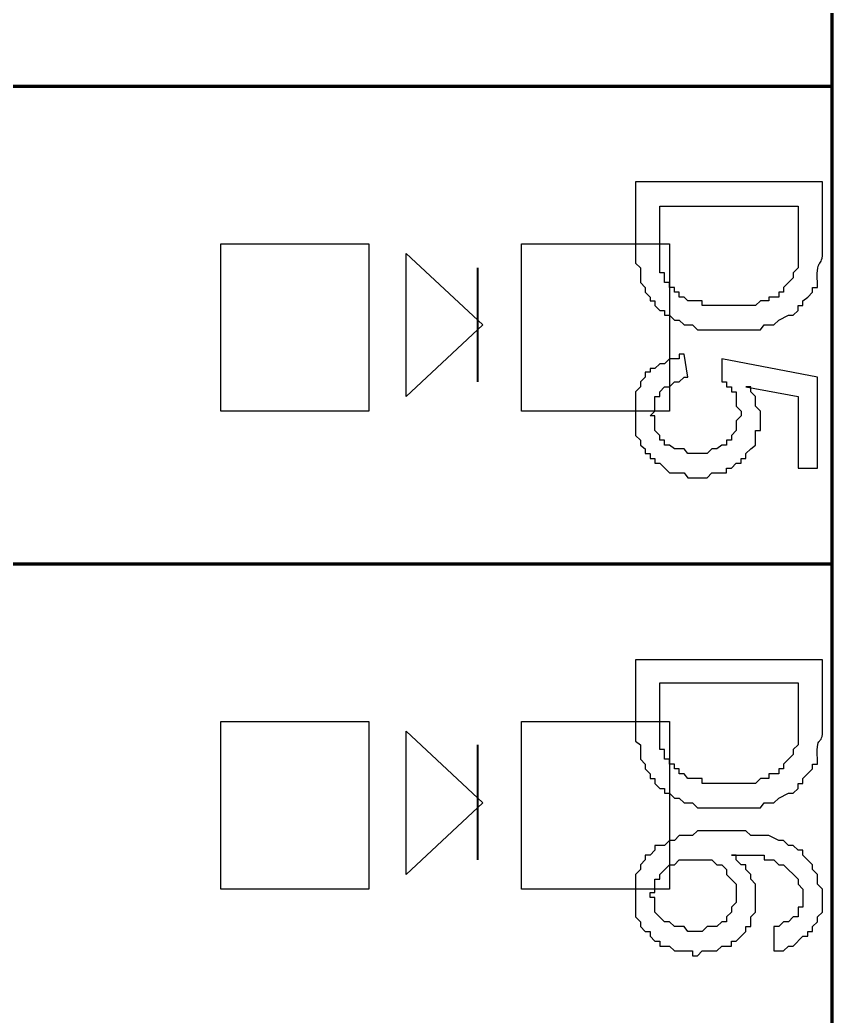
# Model space of a CAD drawing. Header units: millimetres. Extents: x -109 to -14.2, y -107.5 to -24.7.
# Drawn here: x -76.33 to -72.01, y -58.36 to -53.06 of the extents above; entities that cross this region are included whole.
import ezdxf

# ---------------------------------------------------------------- set-up
doc = ezdxf.new("R2010")
doc.units = ezdxf.units.MM
doc.header["$MEASUREMENT"] = 0
doc.layers.add('layer 1', color=7, linetype='Continuous')

msp = doc.modelspace()

# ---------------------------------------------------------------- linework, layer by layer
at = {"layer": 'layer 1', "color": 0, "lineweight": 80}
for points in [[(-72.0095, -91.5042), (-72.0095, -91.5042), (-72.0095, -40.7152), (-72.0095, -40.7152)], [(-80.6507, -53.4092), (-80.6507, -53.4092), (-72.0095, -53.4092), (-72.0095, -53.4092)], [(-80.6507, -55.9519), (-80.6507, -55.9519), (-72.0095, -55.9519), (-72.0095, -55.9519)]]:
    msp.add_open_spline(points, degree=3, dxfattribs=at)
at = {"layer": 'layer 1', "color": 0}
for points, knots in [([(-73.055, -53.9191), (-73.055, -53.9191), (-72.0611, -53.9191), (-72.0611, -53.9191), (-72.0611, -53.9191), (-72.0611, -53.9191), (-72.0611, -54.2482), (-72.0611, -54.2482), (-72.0611, -54.2482), (-72.0521, -54.4082), (-72.096, -54.2947), (-72.0869, -54.4547), (-72.0869, -54.4547), (-72.0869, -54.4547), (-72.0869, -54.4805), (-72.0869, -54.4805), (-72.0869, -54.4805), (-72.0869, -54.4805), (-72.1128, -54.4805), (-72.1128, -54.4805), (-72.1128, -54.4805), (-72.1128, -54.4805), (-72.1128, -54.5063), (-72.1128, -54.5063), (-72.1128, -54.5063), (-72.1128, -54.5063), (-72.1386, -54.5321), (-72.1386, -54.5321), (-72.1386, -54.5321), (-72.1386, -54.5321), (-72.1644, -54.5515), (-72.1644, -54.5515), (-72.1644, -54.5515), (-72.1644, -54.5515), (-72.1644, -54.5773), (-72.1644, -54.5773), (-72.1644, -54.5773), (-72.1644, -54.5773), (-72.1902, -54.5773), (-72.1902, -54.5773), (-72.1902, -54.5773), (-72.1902, -54.5773), (-72.1902, -54.6031), (-72.1902, -54.6031), (-72.1902, -54.6031), (-72.1902, -54.6031), (-72.216, -54.6289), (-72.216, -54.6289), (-72.216, -54.6289), (-72.216, -54.6289), (-72.2418, -54.6289), (-72.2418, -54.6289), (-72.2418, -54.6289), (-72.2418, -54.6289), (-72.2935, -54.6548), (-72.2935, -54.6548), (-72.2935, -54.6548), (-72.2935, -54.6548), (-72.3193, -54.6806), (-72.3193, -54.6806), (-72.3193, -54.6806), (-72.3193, -54.6806), (-72.3709, -54.6806), (-72.3709, -54.6806), (-72.3709, -54.6806), (-72.3709, -54.6806), (-72.3903, -54.7064), (-72.3903, -54.7064), (-72.3903, -54.7064), (-72.3903, -54.7064), (-72.4677, -54.7064), (-72.4677, -54.7064), (-72.4677, -54.7064), (-72.5193, -54.7064), (-72.5709, -54.7064), (-72.6226, -54.7064), (-72.6226, -54.7064), (-72.6226, -54.7064), (-72.7258, -54.7064), (-72.7258, -54.7064), (-72.7258, -54.7064), (-72.7258, -54.7064), (-72.7517, -54.6806), (-72.7517, -54.6806), (-72.7517, -54.6806), (-72.7517, -54.6806), (-72.7968, -54.6806), (-72.7968, -54.6806), (-72.7968, -54.6806), (-72.7968, -54.6806), (-72.8226, -54.6548), (-72.8226, -54.6548), (-72.8226, -54.6548), (-72.8226, -54.6548), (-72.8485, -54.6548), (-72.8485, -54.6548), (-72.8485, -54.6548), (-72.8485, -54.6548), (-72.8743, -54.6289), (-72.8743, -54.6289), (-72.8743, -54.6289), (-72.8743, -54.6289), (-72.9001, -54.6289), (-72.9001, -54.6289), (-72.9001, -54.6289), (-72.9001, -54.6289), (-72.9001, -54.6031), (-72.9001, -54.6031), (-72.9001, -54.6031), (-72.9001, -54.6031), (-72.9259, -54.6031), (-72.9259, -54.6031), (-72.9259, -54.6031), (-72.9259, -54.6031), (-72.9517, -54.5773), (-72.9517, -54.5773), (-72.9517, -54.5773), (-72.9517, -54.5773), (-72.9517, -54.5515), (-72.9517, -54.5515), (-72.9517, -54.5515), (-72.9517, -54.5515), (-72.9775, -54.5515), (-72.9775, -54.5515), (-72.9775, -54.5515), (-72.9775, -54.5515), (-72.9775, -54.5321), (-72.9775, -54.5321), (-72.9775, -54.5321), (-72.9775, -54.5321), (-73.0033, -54.5063), (-73.0033, -54.5063), (-73.0033, -54.5063), (-73.0033, -54.5063), (-73.0033, -54.4805), (-73.0033, -54.4805), (-73.0033, -54.4805), (-73.0033, -54.4805), (-73.0292, -54.4547), (-73.0292, -54.4547), (-73.0292, -54.4547), (-73.0292, -54.4547), (-73.0292, -54.3772), (-73.0292, -54.3772), (-73.0292, -54.3772), (-73.0292, -54.3772), (-73.055, -54.3515), (-73.055, -54.3515), (-73.055, -54.3515), (-73.055, -54.3515), (-73.055, -54.2482), (-73.055, -54.2482), (-73.055, -54.2482), (-73.055, -54.2482), (-73.055, -53.9191), (-73.055, -53.9191)], [0, 0, 0, 0, 0.025, 0.025, 0.025, 0.025, 0.05, 0.05, 0.05, 0.05, 0.075, 0.075, 0.075, 0.075, 0.1, 0.1, 0.1, 0.1, 0.125, 0.125, 0.125, 0.125, 0.15, 0.15, 0.15, 0.15, 0.175, 0.175, 0.175, 0.175, 0.2, 0.2, 0.2, 0.2, 0.225, 0.225, 0.225, 0.225, 0.25, 0.25, 0.25, 0.25, 0.275, 0.275, 0.275, 0.275, 0.3, 0.3, 0.3, 0.3, 0.325, 0.325, 0.325, 0.325, 0.35, 0.35, 0.35, 0.35, 0.375, 0.375, 0.375, 0.375, 0.4, 0.4, 0.4, 0.4, 0.425, 0.425, 0.425, 0.425, 0.45, 0.45, 0.45, 0.45, 0.475, 0.475, 0.475, 0.475, 0.5, 0.5, 0.5, 0.5, 0.525, 0.525, 0.525, 0.525, 0.55, 0.55, 0.55, 0.55, 0.575, 0.575, 0.575, 0.575, 0.6, 0.6, 0.6, 0.6, 0.625, 0.625, 0.625, 0.625, 0.65, 0.65, 0.65, 0.65, 0.675, 0.675, 0.675, 0.675, 0.7, 0.7, 0.7, 0.7, 0.725, 0.725, 0.725, 0.725, 0.75, 0.75, 0.75, 0.75, 0.775, 0.775, 0.775, 0.775, 0.8, 0.8, 0.8, 0.8, 0.825, 0.825, 0.825, 0.825, 0.85, 0.85, 0.85, 0.85, 0.875, 0.875, 0.875, 0.875, 0.9, 0.9, 0.9, 0.9, 0.925, 0.925, 0.925, 0.925, 0.95, 0.95, 0.95, 0.95, 1, 1, 1, 1]), ([(-72.9259, -54.0481), (-72.9259, -54.0481), (-72.9259, -54.2482), (-72.9259, -54.2482), (-72.9259, -54.2482), (-72.9259, -54.2912), (-72.9259, -54.3342), (-72.9259, -54.3772), (-72.9259, -54.3772), (-72.9259, -54.3772), (-72.9259, -54.4031), (-72.9259, -54.4031), (-72.9259, -54.4031), (-72.9259, -54.4031), (-72.9001, -54.4031), (-72.9001, -54.4031), (-72.9001, -54.4031), (-72.9001, -54.4031), (-72.9001, -54.4547), (-72.9001, -54.4547), (-72.9001, -54.4547), (-72.9001, -54.4547), (-72.8743, -54.4547), (-72.8743, -54.4547), (-72.8743, -54.4547), (-72.8743, -54.4547), (-72.8743, -54.4805), (-72.8743, -54.4805), (-72.8743, -54.4805), (-72.8743, -54.4805), (-72.8485, -54.4805), (-72.8485, -54.4805), (-72.8485, -54.4805), (-72.8485, -54.4805), (-72.8485, -54.5063), (-72.8485, -54.5063), (-72.8485, -54.5063), (-72.8485, -54.5063), (-72.8226, -54.5063), (-72.8226, -54.5063), (-72.8226, -54.5063), (-72.8226, -54.5063), (-72.8226, -54.5321), (-72.8226, -54.5321), (-72.8226, -54.5321), (-72.8226, -54.5321), (-72.7968, -54.5321), (-72.7968, -54.5321), (-72.7968, -54.5321), (-72.7968, -54.5321), (-72.7775, -54.5515), (-72.7775, -54.5515), (-72.7775, -54.5515), (-72.7775, -54.5515), (-72.7, -54.5515), (-72.7, -54.5515), (-72.7, -54.5515), (-72.7, -54.5515), (-72.7, -54.5773), (-72.7, -54.5773), (-72.7, -54.5773), (-72.7, -54.5773), (-72.4161, -54.5773), (-72.4161, -54.5773), (-72.4161, -54.5773), (-72.4161, -54.5773), (-72.3903, -54.5515), (-72.3903, -54.5515), (-72.3903, -54.5515), (-72.3903, -54.5515), (-72.3451, -54.5515), (-72.3451, -54.5515), (-72.3451, -54.5515), (-72.3451, -54.5515), (-72.3451, -54.5321), (-72.3451, -54.5321), (-72.3451, -54.5321), (-72.3451, -54.5321), (-72.2935, -54.5321), (-72.2935, -54.5321), (-72.2935, -54.5321), (-72.2935, -54.5321), (-72.2935, -54.5063), (-72.2935, -54.5063), (-72.2935, -54.5063), (-72.2935, -54.5063), (-72.2676, -54.5063), (-72.2676, -54.5063), (-72.2676, -54.5063), (-72.2676, -54.5063), (-72.2676, -54.4805), (-72.2676, -54.4805), (-72.2676, -54.4805), (-72.2676, -54.4805), (-72.216, -54.4289), (-72.216, -54.4289), (-72.216, -54.4289), (-72.216, -54.4289), (-72.216, -54.4031), (-72.216, -54.4031), (-72.216, -54.4031), (-72.216, -54.4031), (-72.1902, -54.3772), (-72.1902, -54.3772), (-72.1902, -54.3772), (-72.1902, -54.3772), (-72.1902, -54.0481), (-72.1902, -54.0481), (-72.1902, -54.0481), (-72.1902, -54.0481), (-72.9259, -54.0481), (-72.9259, -54.0481)], [0, 0, 0, 0, 0.034483, 0.034483, 0.034483, 0.034483, 0.068966, 0.068966, 0.068966, 0.068966, 0.103448, 0.103448, 0.103448, 0.103448, 0.137931, 0.137931, 0.137931, 0.137931, 0.172414, 0.172414, 0.172414, 0.172414, 0.206897, 0.206897, 0.206897, 0.206897, 0.241379, 0.241379, 0.241379, 0.241379, 0.275862, 0.275862, 0.275862, 0.275862, 0.310345, 0.310345, 0.310345, 0.310345, 0.344828, 0.344828, 0.344828, 0.344828, 0.37931, 0.37931, 0.37931, 0.37931, 0.413793, 0.413793, 0.413793, 0.413793, 0.448276, 0.448276, 0.448276, 0.448276, 0.482759, 0.482759, 0.482759, 0.482759, 0.517241, 0.517241, 0.517241, 0.517241, 0.551724, 0.551724, 0.551724, 0.551724, 0.586207, 0.586207, 0.586207, 0.586207, 0.62069, 0.62069, 0.62069, 0.62069, 0.655172, 0.655172, 0.655172, 0.655172, 0.689655, 0.689655, 0.689655, 0.689655, 0.724138, 0.724138, 0.724138, 0.724138, 0.758621, 0.758621, 0.758621, 0.758621, 0.793103, 0.793103, 0.793103, 0.793103, 0.827586, 0.827586, 0.827586, 0.827586, 0.862069, 0.862069, 0.862069, 0.862069, 0.896552, 0.896552, 0.896552, 0.896552, 0.931034, 0.931034, 0.931034, 0.931034, 1, 1, 1, 1]), ([(-75.262, -54.2482), (-75.262, -54.2482), (-75.262, -55.1388), (-75.262, -55.1388), (-75.262, -55.1388), (-75.262, -55.1388), (-74.4747, -55.1388), (-74.4747, -55.1388), (-74.4747, -55.1388), (-74.4747, -55.1388), (-74.4747, -54.2482), (-74.4747, -54.2482), (-74.4747, -54.2482), (-74.4747, -54.2482), (-75.262, -54.2482), (-75.262, -54.2482)], [0, 0, 0, 0, 0.2, 0.2, 0.2, 0.2, 0.4, 0.4, 0.4, 0.4, 0.6, 0.6, 0.6, 0.6, 1, 1, 1, 1]), ([(-73.6616, -54.2482), (-73.6616, -54.2482), (-73.6616, -55.1388), (-73.6616, -55.1388), (-73.6616, -55.1388), (-73.6616, -55.1388), (-72.8743, -55.1388), (-72.8743, -55.1388), (-72.8743, -55.1388), (-72.8743, -55.1388), (-72.8743, -54.2482), (-72.8743, -54.2482), (-72.8743, -54.2482), (-72.8743, -54.2482), (-73.6616, -54.2482), (-73.6616, -54.2482)], [0, 0, 0, 0, 0.2, 0.2, 0.2, 0.2, 0.4, 0.4, 0.4, 0.4, 0.6, 0.6, 0.6, 0.6, 1, 1, 1, 1]), ([(-74.2747, -55.0613), (-74.2747, -55.0613), (-73.8681, -54.6806), (-73.8681, -54.6806), (-73.8681, -54.6806), (-73.8681, -54.6806), (-74.2747, -54.2998), (-74.2747, -54.2998), (-74.2747, -54.2998), (-74.2747, -54.2998), (-74.2747, -55.0613), (-74.2747, -55.0613)], [0, 0, 0, 0, 0.25, 0.25, 0.25, 0.25, 0.5, 0.5, 0.5, 0.5, 1, 1, 1, 1]), ([(-72.7968, -54.8355), (-72.7968, -54.8355), (-72.7775, -54.9581), (-72.7775, -54.9581), (-72.7775, -54.9581), (-72.7775, -54.9581), (-72.7968, -54.9581), (-72.7968, -54.9581), (-72.7968, -54.9581), (-72.7968, -54.9581), (-72.8226, -54.9839), (-72.8226, -54.9839), (-72.8226, -54.9839), (-72.8226, -54.9839), (-72.8485, -54.9839), (-72.8485, -54.9839), (-72.8485, -54.9839), (-72.8485, -54.9839), (-72.8743, -55.0097), (-72.8743, -55.0097), (-72.8743, -55.0097), (-72.8743, -55.0097), (-72.9001, -55.0097), (-72.9001, -55.0097), (-72.9001, -55.0097), (-72.9001, -55.0097), (-72.9259, -55.0355), (-72.9259, -55.0355), (-72.9259, -55.0355), (-72.9259, -55.0355), (-72.9259, -55.0613), (-72.9259, -55.0613), (-72.9259, -55.0613), (-72.9259, -55.0613), (-72.9517, -55.0613), (-72.9517, -55.0613), (-72.9517, -55.0613), (-72.9517, -55.0613), (-72.9517, -55.1388), (-72.9517, -55.1388), (-72.9517, -55.1388), (-72.9517, -55.1388), (-72.9775, -55.1646), (-72.9775, -55.1646), (-72.9775, -55.1646), (-72.9775, -55.1646), (-72.9517, -55.1646), (-72.9517, -55.1646), (-72.9517, -55.1646), (-72.9517, -55.1646), (-72.9517, -55.242), (-72.9517, -55.242), (-72.9517, -55.242), (-72.9517, -55.242), (-72.9259, -55.2678), (-72.9259, -55.2678), (-72.9259, -55.2678), (-72.9259, -55.2678), (-72.9259, -55.2937), (-72.9259, -55.2937), (-72.9259, -55.2937), (-72.9259, -55.2937), (-72.9001, -55.2937), (-72.9001, -55.2937), (-72.9001, -55.2937), (-72.9001, -55.2937), (-72.9001, -55.3195), (-72.9001, -55.3195), (-72.9001, -55.3195), (-72.9001, -55.3195), (-72.8743, -55.3195), (-72.8743, -55.3195), (-72.8743, -55.3195), (-72.8743, -55.3195), (-72.8485, -55.3388), (-72.8485, -55.3388), (-72.8485, -55.3388), (-72.8485, -55.3388), (-72.7968, -55.3388), (-72.7968, -55.3388), (-72.7968, -55.3388), (-72.7968, -55.3388), (-72.7775, -55.3646), (-72.7775, -55.3646), (-72.7775, -55.3646), (-72.7775, -55.3646), (-72.6742, -55.3646), (-72.6742, -55.3646), (-72.6742, -55.3646), (-72.6742, -55.3646), (-72.6484, -55.3388), (-72.6484, -55.3388), (-72.6484, -55.3388), (-72.6484, -55.3388), (-72.6226, -55.3388), (-72.6226, -55.3388), (-72.6226, -55.3388), (-72.6226, -55.3388), (-72.5968, -55.3195), (-72.5968, -55.3195), (-72.5968, -55.3195), (-72.5968, -55.3195), (-72.5709, -55.3195), (-72.5709, -55.3195), (-72.5709, -55.3195), (-72.5709, -55.3195), (-72.5709, -55.2937), (-72.5709, -55.2937), (-72.5709, -55.2937), (-72.5709, -55.2937), (-72.5451, -55.2937), (-72.5451, -55.2937), (-72.5451, -55.2937), (-72.5451, -55.2937), (-72.5451, -55.2678), (-72.5451, -55.2678), (-72.5451, -55.2678), (-72.5451, -55.2678), (-72.5193, -55.242), (-72.5193, -55.242), (-72.5193, -55.242), (-72.5193, -55.242), (-72.5193, -55.1904), (-72.5193, -55.1904), (-72.5193, -55.1904), (-72.5193, -55.1904), (-72.4935, -55.1646), (-72.4935, -55.1646), (-72.4935, -55.1646), (-72.4935, -55.1646), (-72.4935, -55.1388), (-72.4935, -55.1388), (-72.4935, -55.1388), (-72.4935, -55.1388), (-72.5193, -55.1129), (-72.5193, -55.1129), (-72.5193, -55.1129), (-72.5193, -55.1129), (-72.5193, -55.0355), (-72.5193, -55.0355), (-72.5193, -55.0355), (-72.5193, -55.0355), (-72.5451, -55.0355), (-72.5451, -55.0355), (-72.5451, -55.0355), (-72.5451, -55.0355), (-72.5451, -55.0097), (-72.5451, -55.0097), (-72.5451, -55.0097), (-72.5451, -55.0097), (-72.5709, -55.0097), (-72.5709, -55.0097), (-72.5709, -55.0097), (-72.5709, -55.0097), (-72.5709, -54.9839), (-72.5709, -54.9839), (-72.5709, -54.9839), (-72.5709, -54.9839), (-72.5968, -54.9839), (-72.5968, -54.9839), (-72.5968, -54.9839), (-72.5968, -54.9839), (-72.5968, -54.8613), (-72.5968, -54.8613), (-72.5968, -54.8613), (-72.5968, -54.8613), (-72.0869, -54.9581), (-72.0869, -54.9581), (-72.0869, -54.9581), (-72.0869, -54.9581), (-72.0869, -55.4421), (-72.0869, -55.4421), (-72.0869, -55.4421), (-72.0869, -55.4421), (-72.1902, -55.4421), (-72.1902, -55.4421), (-72.1902, -55.4421), (-72.1902, -55.4421), (-72.1902, -55.0613), (-72.1902, -55.0613), (-72.1902, -55.0613), (-72.1902, -55.0613), (-72.4677, -55.0097), (-72.4677, -55.0097), (-72.4677, -55.0097), (-72.4677, -55.0097), (-72.4419, -55.0097), (-72.4419, -55.0097), (-72.4419, -55.0097), (-72.4419, -55.0097), (-72.4419, -55.0355), (-72.4419, -55.0355), (-72.4419, -55.0355), (-72.4419, -55.0355), (-72.4161, -55.0613), (-72.4161, -55.0613), (-72.4161, -55.0613), (-72.4161, -55.0613), (-72.4161, -55.1129), (-72.4161, -55.1129), (-72.4161, -55.1129), (-72.4161, -55.1129), (-72.3903, -55.1388), (-72.3903, -55.1388), (-72.3903, -55.1388), (-72.3903, -55.1388), (-72.3903, -55.242), (-72.3903, -55.242), (-72.3903, -55.242), (-72.3903, -55.242), (-72.4161, -55.242), (-72.4161, -55.242), (-72.4161, -55.242), (-72.4161, -55.242), (-72.4161, -55.3195), (-72.4161, -55.3195), (-72.4161, -55.3195), (-72.4161, -55.3195), (-72.4419, -55.3388), (-72.4419, -55.3388), (-72.4419, -55.3388), (-72.4419, -55.3388), (-72.4677, -55.3646), (-72.4677, -55.3646), (-72.4677, -55.3646), (-72.4677, -55.3646), (-72.4677, -55.3905), (-72.4677, -55.3905), (-72.4677, -55.3905), (-72.4677, -55.3905), (-72.4935, -55.3905), (-72.4935, -55.3905), (-72.4935, -55.3905), (-72.4935, -55.3905), (-72.4935, -55.4163), (-72.4935, -55.4163), (-72.4935, -55.4163), (-72.4935, -55.4163), (-72.5193, -55.4163), (-72.5193, -55.4163), (-72.5193, -55.4163), (-72.5193, -55.4163), (-72.5451, -55.4421), (-72.5451, -55.4421), (-72.5451, -55.4421), (-72.5451, -55.4421), (-72.5709, -55.4421), (-72.5709, -55.4421), (-72.5709, -55.4421), (-72.5709, -55.4421), (-72.5709, -55.4679), (-72.5709, -55.4679), (-72.5709, -55.4679), (-72.5709, -55.4679), (-72.6484, -55.4679), (-72.6484, -55.4679), (-72.6484, -55.4679), (-72.6484, -55.4679), (-72.6742, -55.4937), (-72.6742, -55.4937), (-72.6742, -55.4937), (-72.6742, -55.4937), (-72.7775, -55.4937), (-72.7775, -55.4937), (-72.7775, -55.4937), (-72.7775, -55.4937), (-72.7968, -55.4679), (-72.7968, -55.4679), (-72.7968, -55.4679), (-72.7968, -55.4679), (-72.8743, -55.4679), (-72.8743, -55.4679), (-72.8743, -55.4679), (-72.8743, -55.4679), (-72.9259, -55.4163), (-72.9259, -55.4163), (-72.9259, -55.4163), (-72.9259, -55.4163), (-72.9517, -55.4163), (-72.9517, -55.4163), (-72.9517, -55.4163), (-72.9517, -55.4163), (-72.9517, -55.3905), (-72.9517, -55.3905), (-72.9517, -55.3905), (-72.9517, -55.3905), (-72.9775, -55.3905), (-72.9775, -55.3905), (-72.9775, -55.3905), (-72.9775, -55.3905), (-72.9775, -55.3646), (-72.9775, -55.3646), (-72.9775, -55.3646), (-72.9775, -55.3646), (-73.0033, -55.3646), (-73.0033, -55.3646), (-73.0033, -55.3646), (-73.0033, -55.3646), (-73.0033, -55.3388), (-73.0033, -55.3388), (-73.0033, -55.3388), (-73.0033, -55.3388), (-73.0292, -55.3195), (-73.0292, -55.3195), (-73.0292, -55.3195), (-73.0292, -55.3195), (-73.0292, -55.2937), (-73.0292, -55.2937), (-73.0292, -55.2937), (-73.0292, -55.2937), (-73.055, -55.2678), (-73.055, -55.2678), (-73.055, -55.2678), (-73.055, -55.2678), (-73.055, -55.0355), (-73.055, -55.0355), (-73.055, -55.0355), (-73.055, -55.0355), (-73.0292, -55.0097), (-73.0292, -55.0097), (-73.0292, -55.0097), (-73.0292, -55.0097), (-73.0292, -54.9839), (-73.0292, -54.9839), (-73.0292, -54.9839), (-73.0292, -54.9839), (-73.0033, -54.9581), (-73.0033, -54.9581), (-73.0033, -54.9581), (-73.0033, -54.9581), (-73.0033, -54.9323), (-73.0033, -54.9323), (-73.0033, -54.9323), (-73.0033, -54.9323), (-72.9775, -54.9323), (-72.9775, -54.9323), (-72.9775, -54.9323), (-72.9775, -54.9323), (-72.9775, -54.9129), (-72.9775, -54.9129), (-72.9775, -54.9129), (-72.9775, -54.9129), (-72.9517, -54.9129), (-72.9517, -54.9129), (-72.9517, -54.9129), (-72.9517, -54.9129), (-72.9259, -54.8871), (-72.9259, -54.8871), (-72.9259, -54.8871), (-72.9259, -54.8871), (-72.9001, -54.8871), (-72.9001, -54.8871), (-72.9001, -54.8871), (-72.9001, -54.8871), (-72.8743, -54.8613), (-72.8743, -54.8613), (-72.8743, -54.8613), (-72.8743, -54.8613), (-72.8226, -54.8613), (-72.8226, -54.8613), (-72.8226, -54.8613), (-72.8226, -54.8613), (-72.8226, -54.8355), (-72.8226, -54.8355), (-72.8226, -54.8355), (-72.8226, -54.8355), (-72.7968, -54.8355), (-72.7968, -54.8355)], [0, 0, 0, 0, 0.010753, 0.010753, 0.010753, 0.010753, 0.021505, 0.021505, 0.021505, 0.021505, 0.032258, 0.032258, 0.032258, 0.032258, 0.043011, 0.043011, 0.043011, 0.043011, 0.053763, 0.053763, 0.053763, 0.053763, 0.064516, 0.064516, 0.064516, 0.064516, 0.075269, 0.075269, 0.075269, 0.075269, 0.086022, 0.086022, 0.086022, 0.086022, 0.096774, 0.096774, 0.096774, 0.096774, 0.107527, 0.107527, 0.107527, 0.107527, 0.11828, 0.11828, 0.11828, 0.11828, 0.129032, 0.129032, 0.129032, 0.129032, 0.139785, 0.139785, 0.139785, 0.139785, 0.150538, 0.150538, 0.150538, 0.150538, 0.16129, 0.16129, 0.16129, 0.16129, 0.172043, 0.172043, 0.172043, 0.172043, 0.182796, 0.182796, 0.182796, 0.182796, 0.193548, 0.193548, 0.193548, 0.193548, 0.204301, 0.204301, 0.204301, 0.204301, 0.215054, 0.215054, 0.215054, 0.215054, 0.225806, 0.225806, 0.225806, 0.225806, 0.236559, 0.236559, 0.236559, 0.236559, 0.247312, 0.247312, 0.247312, 0.247312, 0.258065, 0.258065, 0.258065, 0.258065, 0.268817, 0.268817, 0.268817, 0.268817, 0.27957, 0.27957, 0.27957, 0.27957, 0.290323, 0.290323, 0.290323, 0.290323, 0.301075, 0.301075, 0.301075, 0.301075, 0.311828, 0.311828, 0.311828, 0.311828, 0.322581, 0.322581, 0.322581, 0.322581, 0.333333, 0.333333, 0.333333, 0.333333, 0.344086, 0.344086, 0.344086, 0.344086, 0.354839, 0.354839, 0.354839, 0.354839, 0.365591, 0.365591, 0.365591, 0.365591, 0.376344, 0.376344, 0.376344, 0.376344, 0.387097, 0.387097, 0.387097, 0.387097, 0.397849, 0.397849, 0.397849, 0.397849, 0.408602, 0.408602, 0.408602, 0.408602, 0.419355, 0.419355, 0.419355, 0.419355, 0.430108, 0.430108, 0.430108, 0.430108, 0.44086, 0.44086, 0.44086, 0.44086, 0.451613, 0.451613, 0.451613, 0.451613, 0.462366, 0.462366, 0.462366, 0.462366, 0.473118, 0.473118, 0.473118, 0.473118, 0.483871, 0.483871, 0.483871, 0.483871, 0.494624, 0.494624, 0.494624, 0.494624, 0.505376, 0.505376, 0.505376, 0.505376, 0.516129, 0.516129, 0.516129, 0.516129, 0.526882, 0.526882, 0.526882, 0.526882, 0.537634, 0.537634, 0.537634, 0.537634, 0.548387, 0.548387, 0.548387, 0.548387, 0.55914, 0.55914, 0.55914, 0.55914, 0.569892, 0.569892, 0.569892, 0.569892, 0.580645, 0.580645, 0.580645, 0.580645, 0.591398, 0.591398, 0.591398, 0.591398, 0.602151, 0.602151, 0.602151, 0.602151, 0.612903, 0.612903, 0.612903, 0.612903, 0.623656, 0.623656, 0.623656, 0.623656, 0.634409, 0.634409, 0.634409, 0.634409, 0.645161, 0.645161, 0.645161, 0.645161, 0.655914, 0.655914, 0.655914, 0.655914, 0.666667, 0.666667, 0.666667, 0.666667, 0.677419, 0.677419, 0.677419, 0.677419, 0.688172, 0.688172, 0.688172, 0.688172, 0.698925, 0.698925, 0.698925, 0.698925, 0.709677, 0.709677, 0.709677, 0.709677, 0.72043, 0.72043, 0.72043, 0.72043, 0.731183, 0.731183, 0.731183, 0.731183, 0.741935, 0.741935, 0.741935, 0.741935, 0.752688, 0.752688, 0.752688, 0.752688, 0.763441, 0.763441, 0.763441, 0.763441, 0.774194, 0.774194, 0.774194, 0.774194, 0.784946, 0.784946, 0.784946, 0.784946, 0.795699, 0.795699, 0.795699, 0.795699, 0.806452, 0.806452, 0.806452, 0.806452, 0.817204, 0.817204, 0.817204, 0.817204, 0.827957, 0.827957, 0.827957, 0.827957, 0.83871, 0.83871, 0.83871, 0.83871, 0.849462, 0.849462, 0.849462, 0.849462, 0.860215, 0.860215, 0.860215, 0.860215, 0.870968, 0.870968, 0.870968, 0.870968, 0.88172, 0.88172, 0.88172, 0.88172, 0.892473, 0.892473, 0.892473, 0.892473, 0.903226, 0.903226, 0.903226, 0.903226, 0.913978, 0.913978, 0.913978, 0.913979, 0.924731, 0.924731, 0.924731, 0.924731, 0.935484, 0.935484, 0.935484, 0.935484, 0.946237, 0.946237, 0.946237, 0.946237, 0.956989, 0.956989, 0.956989, 0.956989, 0.967742, 0.967742, 0.967742, 0.967742, 0.978495, 0.978495, 0.978495, 0.978495, 1, 1, 1, 1]), ([(-73.055, -56.4617), (-73.055, -56.4617), (-72.0611, -56.4617), (-72.0611, -56.4617), (-72.0611, -56.4617), (-72.0611, -56.4617), (-72.0611, -56.7909), (-72.0611, -56.7909), (-72.0611, -56.7909), (-72.0524, -56.958), (-72.0957, -56.8238), (-72.0869, -56.9909), (-72.0869, -56.9909), (-72.0869, -56.9909), (-72.0869, -57.0167), (-72.0869, -57.0167), (-72.0869, -57.0167), (-72.0869, -57.0167), (-72.1128, -57.0167), (-72.1128, -57.0167), (-72.1128, -57.0167), (-72.1128, -57.0167), (-72.1128, -57.0426), (-72.1128, -57.0426), (-72.1128, -57.0426), (-72.1128, -57.0426), (-72.1644, -57.0942), (-72.1644, -57.0942), (-72.1644, -57.0942), (-72.1644, -57.0942), (-72.1644, -57.12), (-72.1644, -57.12), (-72.1644, -57.12), (-72.1644, -57.12), (-72.1902, -57.12), (-72.1902, -57.12), (-72.1902, -57.12), (-72.1902, -57.12), (-72.1902, -57.1458), (-72.1902, -57.1458), (-72.1902, -57.1458), (-72.1902, -57.1458), (-72.216, -57.1716), (-72.216, -57.1716), (-72.216, -57.1716), (-72.216, -57.1716), (-72.2418, -57.1716), (-72.2418, -57.1716), (-72.2418, -57.1716), (-72.2418, -57.1716), (-72.2935, -57.1974), (-72.2935, -57.1974), (-72.2935, -57.1974), (-72.2935, -57.1974), (-72.3193, -57.2232), (-72.3193, -57.2232), (-72.3193, -57.2232), (-72.3193, -57.2232), (-72.3709, -57.2232), (-72.3709, -57.2232), (-72.3709, -57.2232), (-72.3709, -57.2232), (-72.3903, -57.2491), (-72.3903, -57.2491), (-72.3903, -57.2491), (-72.3903, -57.2491), (-72.4677, -57.2491), (-72.4677, -57.2491), (-72.4677, -57.2491), (-72.5193, -57.2491), (-72.5709, -57.2491), (-72.6226, -57.2491), (-72.6226, -57.2491), (-72.6226, -57.2491), (-72.7258, -57.2491), (-72.7258, -57.2491), (-72.7258, -57.2491), (-72.7258, -57.2491), (-72.7517, -57.2232), (-72.7517, -57.2232), (-72.7517, -57.2232), (-72.7517, -57.2232), (-72.7968, -57.2232), (-72.7968, -57.2232), (-72.7968, -57.2232), (-72.7968, -57.2232), (-72.8226, -57.1974), (-72.8226, -57.1974), (-72.8226, -57.1974), (-72.8226, -57.1974), (-72.8485, -57.1974), (-72.8485, -57.1974), (-72.8485, -57.1974), (-72.8485, -57.1974), (-72.8743, -57.1716), (-72.8743, -57.1716), (-72.8743, -57.1716), (-72.8743, -57.1716), (-72.9001, -57.1716), (-72.9001, -57.1716), (-72.9001, -57.1716), (-72.9001, -57.1716), (-72.9001, -57.1458), (-72.9001, -57.1458), (-72.9001, -57.1458), (-72.9001, -57.1458), (-72.9259, -57.1458), (-72.9259, -57.1458), (-72.9259, -57.1458), (-72.9259, -57.1458), (-72.9517, -57.12), (-72.9517, -57.12), (-72.9517, -57.12), (-72.9517, -57.12), (-72.9517, -57.0942), (-72.9517, -57.0942), (-72.9517, -57.0942), (-72.9517, -57.0942), (-72.9775, -57.0942), (-72.9775, -57.0942), (-72.9775, -57.0942), (-72.9775, -57.0942), (-72.9775, -57.0683), (-72.9775, -57.0683), (-72.9775, -57.0683), (-72.9775, -57.0683), (-73.0033, -57.0426), (-73.0033, -57.0426), (-73.0033, -57.0426), (-73.0033, -57.0426), (-73.0033, -57.0167), (-73.0033, -57.0167), (-73.0033, -57.0167), (-73.0033, -57.0167), (-73.0292, -56.9909), (-73.0292, -56.9909), (-73.0292, -56.9909), (-73.0292, -56.9909), (-73.0292, -56.9135), (-73.0292, -56.9135), (-73.0292, -56.9135), (-73.0292, -56.9135), (-73.055, -56.8941), (-73.055, -56.8941), (-73.055, -56.8941), (-73.055, -56.8941), (-73.055, -56.7909), (-73.055, -56.7909), (-73.055, -56.7909), (-73.055, -56.7909), (-73.055, -56.4617), (-73.055, -56.4617)], [0, 0, 0, 0, 0.025641, 0.025641, 0.025641, 0.025641, 0.051282, 0.051282, 0.051282, 0.051282, 0.076923, 0.076923, 0.076923, 0.076923, 0.102564, 0.102564, 0.102564, 0.102564, 0.128205, 0.128205, 0.128205, 0.128205, 0.153846, 0.153846, 0.153846, 0.153846, 0.179487, 0.179487, 0.179487, 0.179487, 0.205128, 0.205128, 0.205128, 0.205128, 0.230769, 0.230769, 0.230769, 0.230769, 0.25641, 0.25641, 0.25641, 0.25641, 0.282051, 0.282051, 0.282051, 0.282051, 0.307692, 0.307692, 0.307692, 0.307692, 0.333333, 0.333333, 0.333333, 0.333333, 0.358974, 0.358974, 0.358974, 0.358974, 0.384615, 0.384615, 0.384615, 0.384615, 0.410256, 0.410256, 0.410256, 0.410256, 0.435897, 0.435897, 0.435897, 0.435897, 0.461538, 0.461538, 0.461538, 0.461538, 0.487179, 0.487179, 0.487179, 0.487179, 0.512821, 0.512821, 0.512821, 0.512821, 0.538462, 0.538462, 0.538462, 0.538462, 0.564103, 0.564103, 0.564103, 0.564103, 0.589744, 0.589744, 0.589744, 0.589744, 0.615385, 0.615385, 0.615385, 0.615385, 0.641026, 0.641026, 0.641026, 0.641026, 0.666667, 0.666667, 0.666667, 0.666667, 0.692308, 0.692308, 0.692308, 0.692308, 0.717949, 0.717949, 0.717949, 0.717949, 0.74359, 0.74359, 0.74359, 0.74359, 0.769231, 0.769231, 0.769231, 0.769231, 0.794872, 0.794872, 0.794872, 0.794872, 0.820513, 0.820513, 0.820513, 0.820513, 0.846154, 0.846154, 0.846154, 0.846154, 0.871795, 0.871795, 0.871795, 0.871795, 0.897436, 0.897436, 0.897436, 0.897436, 0.923077, 0.923077, 0.923077, 0.923077, 0.948718, 0.948718, 0.948718, 0.948718, 1, 1, 1, 1]), ([(-72.9259, -56.5843), (-72.9259, -56.5843), (-72.9259, -56.7909), (-72.9259, -56.7909), (-72.9259, -56.7909), (-72.9259, -56.8317), (-72.9259, -56.8726), (-72.9259, -56.9135), (-72.9259, -56.9135), (-72.9259, -56.9135), (-72.9259, -56.9393), (-72.9259, -56.9393), (-72.9259, -56.9393), (-72.9259, -56.9393), (-72.9001, -56.9393), (-72.9001, -56.9393), (-72.9001, -56.9393), (-72.9001, -56.9393), (-72.9001, -56.9909), (-72.9001, -56.9909), (-72.9001, -56.9909), (-72.9001, -56.9909), (-72.8743, -56.9909), (-72.8743, -56.9909), (-72.8743, -56.9909), (-72.8743, -56.9909), (-72.8743, -57.0167), (-72.8743, -57.0167), (-72.8743, -57.0167), (-72.8743, -57.0167), (-72.8485, -57.0167), (-72.8485, -57.0167), (-72.8485, -57.0167), (-72.8485, -57.0167), (-72.8485, -57.0426), (-72.8485, -57.0426), (-72.8485, -57.0426), (-72.8485, -57.0426), (-72.8226, -57.0426), (-72.8226, -57.0426), (-72.8226, -57.0426), (-72.8226, -57.0426), (-72.8226, -57.0683), (-72.8226, -57.0683), (-72.8226, -57.0683), (-72.8226, -57.0683), (-72.7968, -57.0683), (-72.7968, -57.0683), (-72.7968, -57.0683), (-72.7968, -57.0683), (-72.7775, -57.0942), (-72.7775, -57.0942), (-72.7775, -57.0942), (-72.7775, -57.0942), (-72.7, -57.0942), (-72.7, -57.0942), (-72.7, -57.0942), (-72.7, -57.0942), (-72.7, -57.12), (-72.7, -57.12), (-72.7, -57.12), (-72.7, -57.12), (-72.4161, -57.12), (-72.4161, -57.12), (-72.4161, -57.12), (-72.4161, -57.12), (-72.3903, -57.0942), (-72.3903, -57.0942), (-72.3903, -57.0942), (-72.3903, -57.0942), (-72.3451, -57.0942), (-72.3451, -57.0942), (-72.3451, -57.0942), (-72.3451, -57.0942), (-72.3451, -57.0683), (-72.3451, -57.0683), (-72.3451, -57.0683), (-72.3451, -57.0683), (-72.2935, -57.0683), (-72.2935, -57.0683), (-72.2935, -57.0683), (-72.2935, -57.0683), (-72.2935, -57.0426), (-72.2935, -57.0426), (-72.2935, -57.0426), (-72.2935, -57.0426), (-72.2676, -57.0426), (-72.2676, -57.0426), (-72.2676, -57.0426), (-72.2676, -57.0426), (-72.2676, -57.0167), (-72.2676, -57.0167), (-72.2676, -57.0167), (-72.2676, -57.0167), (-72.216, -56.9651), (-72.216, -56.9651), (-72.216, -56.9651), (-72.216, -56.9651), (-72.216, -56.9393), (-72.216, -56.9393), (-72.216, -56.9393), (-72.216, -56.9393), (-72.1902, -56.9135), (-72.1902, -56.9135), (-72.1902, -56.9135), (-72.1902, -56.9135), (-72.1902, -56.5843), (-72.1902, -56.5843), (-72.1902, -56.5843), (-72.1902, -56.5843), (-72.9259, -56.5843), (-72.9259, -56.5843)], [0, 0, 0, 0, 0.034483, 0.034483, 0.034483, 0.034483, 0.068966, 0.068966, 0.068966, 0.068966, 0.103448, 0.103448, 0.103448, 0.103448, 0.137931, 0.137931, 0.137931, 0.137931, 0.172414, 0.172414, 0.172414, 0.172414, 0.206897, 0.206897, 0.206897, 0.206897, 0.241379, 0.241379, 0.241379, 0.241379, 0.275862, 0.275862, 0.275862, 0.275862, 0.310345, 0.310345, 0.310345, 0.310345, 0.344828, 0.344828, 0.344828, 0.344828, 0.37931, 0.37931, 0.37931, 0.37931, 0.413793, 0.413793, 0.413793, 0.413793, 0.448276, 0.448276, 0.448276, 0.448276, 0.482759, 0.482759, 0.482759, 0.482759, 0.517241, 0.517241, 0.517241, 0.517241, 0.551724, 0.551724, 0.551724, 0.551724, 0.586207, 0.586207, 0.586207, 0.586207, 0.62069, 0.62069, 0.62069, 0.62069, 0.655172, 0.655172, 0.655172, 0.655172, 0.689655, 0.689655, 0.689655, 0.689655, 0.724138, 0.724138, 0.724138, 0.724138, 0.758621, 0.758621, 0.758621, 0.758621, 0.793103, 0.793103, 0.793103, 0.793103, 0.827586, 0.827586, 0.827586, 0.827586, 0.862069, 0.862069, 0.862069, 0.862069, 0.896552, 0.896552, 0.896552, 0.896552, 0.931034, 0.931034, 0.931034, 0.931034, 1, 1, 1, 1]), ([(-75.262, -56.7909), (-75.262, -56.7909), (-75.262, -57.6815), (-75.262, -57.6815), (-75.262, -57.6815), (-75.262, -57.6815), (-74.4747, -57.6815), (-74.4747, -57.6815), (-74.4747, -57.6815), (-74.4747, -57.6815), (-74.4747, -56.7909), (-74.4747, -56.7909), (-74.4747, -56.7909), (-74.4747, -56.7909), (-75.262, -56.7909), (-75.262, -56.7909)], [0, 0, 0, 0, 0.2, 0.2, 0.2, 0.2, 0.4, 0.4, 0.4, 0.4, 0.6, 0.6, 0.6, 0.6, 1, 1, 1, 1]), ([(-73.6616, -56.7909), (-73.6616, -56.7909), (-73.6616, -57.6815), (-73.6616, -57.6815), (-73.6616, -57.6815), (-73.6616, -57.6815), (-72.8743, -57.6815), (-72.8743, -57.6815), (-72.8743, -57.6815), (-72.8743, -57.6815), (-72.8743, -56.7909), (-72.8743, -56.7909), (-72.8743, -56.7909), (-72.8743, -56.7909), (-73.6616, -56.7909), (-73.6616, -56.7909)], [0, 0, 0, 0, 0.2, 0.2, 0.2, 0.2, 0.4, 0.4, 0.4, 0.4, 0.6, 0.6, 0.6, 0.6, 1, 1, 1, 1]), ([(-74.2747, -57.604), (-74.2747, -57.604), (-73.8681, -57.2232), (-73.8681, -57.2232), (-73.8681, -57.2232), (-73.8681, -57.2232), (-74.2747, -56.8425), (-74.2747, -56.8425), (-74.2747, -56.8425), (-74.2747, -56.8425), (-74.2747, -57.604), (-74.2747, -57.604)], [0, 0, 0, 0, 0.25, 0.25, 0.25, 0.25, 0.5, 0.5, 0.5, 0.5, 1, 1, 1, 1]), ([(-72.3193, -58.0106), (-72.3193, -58.0106), (-72.3193, -57.8815), (-72.3193, -57.8815), (-72.3193, -57.8815), (-72.3193, -57.8815), (-72.2935, -57.8815), (-72.2935, -57.8815), (-72.2935, -57.8815), (-72.2935, -57.8815), (-72.2676, -57.8557), (-72.2676, -57.8557), (-72.2676, -57.8557), (-72.2676, -57.8557), (-72.2418, -57.8557), (-72.2418, -57.8557), (-72.2418, -57.8557), (-72.2418, -57.8557), (-72.216, -57.8299), (-72.216, -57.8299), (-72.216, -57.8299), (-72.216, -57.8299), (-72.1902, -57.8299), (-72.1902, -57.8299), (-72.1902, -57.8299), (-72.1902, -57.8299), (-72.1902, -57.7783), (-72.1902, -57.7783), (-72.1902, -57.7783), (-72.1902, -57.7783), (-72.1644, -57.7783), (-72.1644, -57.7783), (-72.1644, -57.7783), (-72.1644, -57.7783), (-72.1644, -57.6815), (-72.1644, -57.6815), (-72.1644, -57.6815), (-72.1644, -57.6815), (-72.1902, -57.6556), (-72.1902, -57.6556), (-72.1902, -57.6556), (-72.1902, -57.6556), (-72.1902, -57.6298), (-72.1902, -57.6298), (-72.1902, -57.6298), (-72.1902, -57.6298), (-72.2676, -57.5524), (-72.2676, -57.5524), (-72.2676, -57.5524), (-72.2676, -57.5524), (-72.2935, -57.5524), (-72.2935, -57.5524), (-72.2935, -57.5524), (-72.2935, -57.5524), (-72.3193, -57.5266), (-72.3193, -57.5266), (-72.3193, -57.5266), (-72.3193, -57.5266), (-72.3709, -57.5266), (-72.3709, -57.5266), (-72.3709, -57.5266), (-72.3709, -57.5266), (-72.3709, -57.5007), (-72.3709, -57.5007), (-72.3709, -57.5007), (-72.3709, -57.5007), (-72.3903, -57.5007), (-72.3903, -57.5007), (-72.3903, -57.5007), (-72.4333, -57.5007), (-72.4763, -57.5007), (-72.5193, -57.5007), (-72.5193, -57.5007), (-72.5193, -57.5007), (-72.5451, -57.5007), (-72.5451, -57.5007), (-72.5451, -57.5007), (-72.5451, -57.5007), (-72.5193, -57.5007), (-72.5193, -57.5007), (-72.5193, -57.5007), (-72.5193, -57.5007), (-72.5193, -57.5266), (-72.5193, -57.5266), (-72.5193, -57.5266), (-72.5193, -57.5266), (-72.4935, -57.5524), (-72.4935, -57.5524), (-72.4935, -57.5524), (-72.4935, -57.5524), (-72.4677, -57.5524), (-72.4677, -57.5524), (-72.4677, -57.5524), (-72.4677, -57.5524), (-72.4677, -57.5782), (-72.4677, -57.5782), (-72.4677, -57.5782), (-72.4677, -57.5782), (-72.4419, -57.604), (-72.4419, -57.604), (-72.4419, -57.604), (-72.4419, -57.604), (-72.4419, -57.6298), (-72.4419, -57.6298), (-72.4419, -57.6298), (-72.4419, -57.6298), (-72.4161, -57.6556), (-72.4161, -57.6556), (-72.4161, -57.6556), (-72.4161, -57.6556), (-72.4161, -57.804), (-72.4161, -57.804), (-72.4161, -57.804), (-72.4161, -57.804), (-72.4419, -57.8299), (-72.4419, -57.8299), (-72.4419, -57.8299), (-72.4419, -57.8299), (-72.4419, -57.8815), (-72.4419, -57.8815), (-72.4419, -57.8815), (-72.4419, -57.8815), (-72.4677, -57.8815), (-72.4677, -57.8815), (-72.4677, -57.8815), (-72.4677, -57.8815), (-72.4677, -57.9073), (-72.4677, -57.9073), (-72.4677, -57.9073), (-72.4677, -57.9073), (-72.5193, -57.9589), (-72.5193, -57.9589), (-72.5193, -57.9589), (-72.5193, -57.9589), (-72.5451, -57.9589), (-72.5451, -57.9589), (-72.5451, -57.9589), (-72.5451, -57.9589), (-72.5451, -57.9848), (-72.5451, -57.9848), (-72.5451, -57.9848), (-72.5451, -57.9848), (-72.5968, -57.9848), (-72.5968, -57.9848), (-72.5968, -57.9848), (-72.5968, -57.9848), (-72.6226, -58.0106), (-72.6226, -58.0106), (-72.6226, -58.0106), (-72.6226, -58.0106), (-72.7, -58.0106), (-72.7, -58.0106), (-72.7, -58.0106), (-72.7, -58.0106), (-72.7258, -58.0364), (-72.7258, -58.0364), (-72.7258, -58.0364), (-72.7258, -58.0364), (-72.7517, -58.0364), (-72.7517, -58.0364), (-72.7517, -58.0364), (-72.7517, -58.0364), (-72.7517, -58.0106), (-72.7517, -58.0106), (-72.7517, -58.0106), (-72.7517, -58.0106), (-72.8485, -58.0106), (-72.8485, -58.0106), (-72.8485, -58.0106), (-72.8485, -58.0106), (-72.8743, -57.9848), (-72.8743, -57.9848), (-72.8743, -57.9848), (-72.8743, -57.9848), (-72.9259, -57.9848), (-72.9259, -57.9848), (-72.9259, -57.9848), (-72.9259, -57.9848), (-72.9259, -57.9589), (-72.9259, -57.9589), (-72.9259, -57.9589), (-72.9259, -57.9589), (-72.9517, -57.9589), (-72.9517, -57.9589), (-72.9517, -57.9589), (-72.9517, -57.9589), (-72.9775, -57.9331), (-72.9775, -57.9331), (-72.9775, -57.9331), (-72.9775, -57.9331), (-72.9775, -57.9073), (-72.9775, -57.9073), (-72.9775, -57.9073), (-72.9775, -57.9073), (-73.0033, -57.9073), (-73.0033, -57.9073), (-73.0033, -57.9073), (-73.0033, -57.9073), (-73.0292, -57.8815), (-73.0292, -57.8815), (-73.0292, -57.8815), (-73.0292, -57.8815), (-73.0292, -57.8557), (-73.0292, -57.8557), (-73.0292, -57.8557), (-73.0292, -57.8557), (-73.055, -57.8299), (-73.055, -57.8299), (-73.055, -57.8299), (-73.055, -57.8299), (-73.055, -57.604), (-73.055, -57.604), (-73.055, -57.604), (-73.055, -57.604), (-73.0292, -57.5782), (-73.0292, -57.5782), (-73.0292, -57.5782), (-73.0292, -57.5782), (-73.0292, -57.5524), (-73.0292, -57.5524), (-73.0292, -57.5524), (-73.0292, -57.5524), (-73.0033, -57.5266), (-73.0033, -57.5266), (-73.0033, -57.5266), (-73.0033, -57.5266), (-73.0033, -57.5007), (-73.0033, -57.5007), (-73.0033, -57.5007), (-73.0033, -57.5007), (-72.9775, -57.5007), (-72.9775, -57.5007), (-72.9775, -57.5007), (-72.9775, -57.5007), (-72.9517, -57.4749), (-72.9517, -57.4749), (-72.9517, -57.4749), (-72.9517, -57.4749), (-72.9517, -57.4491), (-72.9517, -57.4491), (-72.9517, -57.4491), (-72.9517, -57.4491), (-72.9001, -57.4491), (-72.9001, -57.4491), (-72.9001, -57.4491), (-72.9001, -57.4491), (-72.8743, -57.4233), (-72.8743, -57.4233), (-72.8743, -57.4233), (-72.8743, -57.4233), (-72.8485, -57.4233), (-72.8485, -57.4233), (-72.8485, -57.4233), (-72.8485, -57.4233), (-72.8226, -57.3975), (-72.8226, -57.3975), (-72.8226, -57.3975), (-72.8226, -57.3975), (-72.7517, -57.3975), (-72.7517, -57.3975), (-72.7517, -57.3975), (-72.7517, -57.3975), (-72.7258, -57.3717), (-72.7258, -57.3717), (-72.7258, -57.3717), (-72.7258, -57.3717), (-72.4677, -57.3717), (-72.4677, -57.3717), (-72.4677, -57.3717), (-72.4677, -57.3717), (-72.4419, -57.3975), (-72.4419, -57.3975), (-72.4419, -57.3975), (-72.4419, -57.3975), (-72.3451, -57.3975), (-72.3451, -57.3975), (-72.3451, -57.3975), (-72.3451, -57.3975), (-72.2935, -57.4233), (-72.2935, -57.4233), (-72.2935, -57.4233), (-72.2935, -57.4233), (-72.2676, -57.4233), (-72.2676, -57.4233), (-72.2676, -57.4233), (-72.2676, -57.4233), (-72.2418, -57.4491), (-72.2418, -57.4491), (-72.2418, -57.4491), (-72.2418, -57.4491), (-72.216, -57.4491), (-72.216, -57.4491), (-72.216, -57.4491), (-72.216, -57.4491), (-72.1902, -57.4749), (-72.1902, -57.4749), (-72.1902, -57.4749), (-72.1902, -57.4749), (-72.1644, -57.4749), (-72.1644, -57.4749), (-72.1644, -57.4749), (-72.1644, -57.4749), (-72.1644, -57.5007), (-72.1644, -57.5007), (-72.1644, -57.5007), (-72.1644, -57.5007), (-72.1128, -57.5524), (-72.1128, -57.5524), (-72.1128, -57.5524), (-72.1128, -57.5524), (-72.1128, -57.5782), (-72.1128, -57.5782), (-72.1128, -57.5782), (-72.1128, -57.5782), (-72.0869, -57.604), (-72.0869, -57.604), (-72.0869, -57.604), (-72.0869, -57.604), (-72.0869, -57.6556), (-72.0869, -57.6556), (-72.0869, -57.6556), (-72.0869, -57.6556), (-72.0611, -57.6815), (-72.0611, -57.6815), (-72.0611, -57.6815), (-72.0611, -57.6815), (-72.0611, -57.804), (-72.0611, -57.804), (-72.0611, -57.804), (-72.0611, -57.804), (-72.0869, -57.8299), (-72.0869, -57.8299), (-72.0869, -57.8299), (-72.0869, -57.8299), (-72.0869, -57.8557), (-72.0869, -57.8557), (-72.0869, -57.8557), (-72.0869, -57.8557), (-72.1128, -57.8815), (-72.1128, -57.8815), (-72.1128, -57.8815), (-72.1128, -57.8815), (-72.1128, -57.9073), (-72.1128, -57.9073), (-72.1128, -57.9073), (-72.1128, -57.9073), (-72.1386, -57.9073), (-72.1386, -57.9073), (-72.1386, -57.9073), (-72.1386, -57.9073), (-72.1386, -57.9331), (-72.1386, -57.9331), (-72.1386, -57.9331), (-72.1386, -57.9331), (-72.1644, -57.9331), (-72.1644, -57.9331), (-72.1644, -57.9331), (-72.1644, -57.9331), (-72.216, -57.9848), (-72.216, -57.9848), (-72.216, -57.9848), (-72.216, -57.9848), (-72.2418, -57.9848), (-72.2418, -57.9848), (-72.2418, -57.9848), (-72.2418, -57.9848), (-72.2676, -58.0106), (-72.2676, -58.0106), (-72.2676, -58.0106), (-72.2676, -58.0106), (-72.3193, -58.0106), (-72.3193, -58.0106)], [0, 0, 0, 0, 0.010638, 0.010638, 0.010638, 0.010638, 0.021277, 0.021277, 0.021277, 0.021277, 0.031915, 0.031915, 0.031915, 0.031915, 0.042553, 0.042553, 0.042553, 0.042553, 0.053191, 0.053191, 0.053191, 0.053191, 0.06383, 0.06383, 0.06383, 0.06383, 0.074468, 0.074468, 0.074468, 0.074468, 0.085106, 0.085106, 0.085106, 0.085106, 0.095745, 0.095745, 0.095745, 0.095745, 0.106383, 0.106383, 0.106383, 0.106383, 0.117021, 0.117021, 0.117021, 0.117021, 0.12766, 0.12766, 0.12766, 0.12766, 0.138298, 0.138298, 0.138298, 0.138298, 0.148936, 0.148936, 0.148936, 0.148936, 0.159574, 0.159574, 0.159574, 0.159574, 0.170213, 0.170213, 0.170213, 0.170213, 0.180851, 0.180851, 0.180851, 0.180851, 0.191489, 0.191489, 0.191489, 0.191489, 0.202128, 0.202128, 0.202128, 0.202128, 0.212766, 0.212766, 0.212766, 0.212766, 0.223404, 0.223404, 0.223404, 0.223404, 0.234043, 0.234043, 0.234043, 0.234043, 0.244681, 0.244681, 0.244681, 0.244681, 0.255319, 0.255319, 0.255319, 0.255319, 0.265957, 0.265957, 0.265957, 0.265957, 0.276596, 0.276596, 0.276596, 0.276596, 0.287234, 0.287234, 0.287234, 0.287234, 0.297872, 0.297872, 0.297872, 0.297872, 0.308511, 0.308511, 0.308511, 0.308511, 0.319149, 0.319149, 0.319149, 0.319149, 0.329787, 0.329787, 0.329787, 0.329787, 0.340426, 0.340426, 0.340426, 0.340426, 0.351064, 0.351064, 0.351064, 0.351064, 0.361702, 0.361702, 0.361702, 0.361702, 0.37234, 0.37234, 0.37234, 0.37234, 0.382979, 0.382979, 0.382979, 0.382979, 0.393617, 0.393617, 0.393617, 0.393617, 0.404255, 0.404255, 0.404255, 0.404255, 0.414894, 0.414894, 0.414894, 0.414894, 0.425532, 0.425532, 0.425532, 0.425532, 0.43617, 0.43617, 0.43617, 0.43617, 0.446809, 0.446809, 0.446809, 0.446809, 0.457447, 0.457447, 0.457447, 0.457447, 0.468085, 0.468085, 0.468085, 0.468085, 0.478723, 0.478723, 0.478723, 0.478723, 0.489362, 0.489362, 0.489362, 0.489362, 0.5, 0.5, 0.5, 0.5, 0.510638, 0.510638, 0.510638, 0.510638, 0.521277, 0.521277, 0.521277, 0.521277, 0.531915, 0.531915, 0.531915, 0.531915, 0.542553, 0.542553, 0.542553, 0.542553, 0.553191, 0.553191, 0.553191, 0.553191, 0.56383, 0.56383, 0.56383, 0.56383, 0.574468, 0.574468, 0.574468, 0.574468, 0.585106, 0.585106, 0.585106, 0.585106, 0.595745, 0.595745, 0.595745, 0.595745, 0.606383, 0.606383, 0.606383, 0.606383, 0.617021, 0.617021, 0.617021, 0.617021, 0.62766, 0.62766, 0.62766, 0.62766, 0.638298, 0.638298, 0.638298, 0.638298, 0.648936, 0.648936, 0.648936, 0.648936, 0.659574, 0.659574, 0.659574, 0.659574, 0.670213, 0.670213, 0.670213, 0.670213, 0.680851, 0.680851, 0.680851, 0.680851, 0.691489, 0.691489, 0.691489, 0.691489, 0.702128, 0.702128, 0.702128, 0.702128, 0.712766, 0.712766, 0.712766, 0.712766, 0.723404, 0.723404, 0.723404, 0.723404, 0.734043, 0.734043, 0.734043, 0.734043, 0.744681, 0.744681, 0.744681, 0.744681, 0.755319, 0.755319, 0.755319, 0.755319, 0.765957, 0.765957, 0.765957, 0.765957, 0.776596, 0.776596, 0.776596, 0.776596, 0.787234, 0.787234, 0.787234, 0.787234, 0.797872, 0.797872, 0.797872, 0.797872, 0.808511, 0.808511, 0.808511, 0.808511, 0.819149, 0.819149, 0.819149, 0.819149, 0.829787, 0.829787, 0.829787, 0.829787, 0.840426, 0.840426, 0.840426, 0.840426, 0.851064, 0.851064, 0.851064, 0.851064, 0.861702, 0.861702, 0.861702, 0.861702, 0.87234, 0.87234, 0.87234, 0.87234, 0.882979, 0.882979, 0.882979, 0.882979, 0.893617, 0.893617, 0.893617, 0.893617, 0.904255, 0.904255, 0.904255, 0.904255, 0.914894, 0.914894, 0.914894, 0.914894, 0.925532, 0.925532, 0.925532, 0.925532, 0.93617, 0.93617, 0.93617, 0.93617, 0.946809, 0.946809, 0.946809, 0.946809, 0.957447, 0.957447, 0.957447, 0.957447, 0.968085, 0.968085, 0.968085, 0.968085, 0.978723, 0.978723, 0.978723, 0.978723, 1, 1, 1, 1]), ([(-72.7258, -57.5266), (-72.7258, -57.5266), (-72.8226, -57.5266), (-72.8226, -57.5266), (-72.8226, -57.5266), (-72.8226, -57.5266), (-72.8485, -57.5524), (-72.8485, -57.5524), (-72.8485, -57.5524), (-72.8485, -57.5524), (-72.8743, -57.5524), (-72.8743, -57.5524), (-72.8743, -57.5524), (-72.8743, -57.5524), (-72.9259, -57.604), (-72.9259, -57.604), (-72.9259, -57.604), (-72.9259, -57.604), (-72.9259, -57.6298), (-72.9259, -57.6298), (-72.9259, -57.6298), (-72.9259, -57.6298), (-72.9517, -57.6298), (-72.9517, -57.6298), (-72.9517, -57.6298), (-72.9517, -57.6298), (-72.9517, -57.7008), (-72.9517, -57.7008), (-72.9517, -57.7008), (-72.9517, -57.7008), (-72.9775, -57.7008), (-72.9775, -57.7008), (-72.9775, -57.7008), (-72.9775, -57.7008), (-72.9775, -57.7266), (-72.9775, -57.7266), (-72.9775, -57.7266), (-72.9775, -57.7266), (-72.9517, -57.7266), (-72.9517, -57.7266), (-72.9517, -57.7266), (-72.9517, -57.7266), (-72.9517, -57.804), (-72.9517, -57.804), (-72.9517, -57.804), (-72.9517, -57.804), (-72.9001, -57.8557), (-72.9001, -57.8557), (-72.9001, -57.8557), (-72.9001, -57.8557), (-72.8743, -57.8557), (-72.8743, -57.8557), (-72.8743, -57.8557), (-72.8743, -57.8557), (-72.8485, -57.8815), (-72.8485, -57.8815), (-72.8485, -57.8815), (-72.8485, -57.8815), (-72.7968, -57.8815), (-72.7968, -57.8815), (-72.7968, -57.8815), (-72.7968, -57.8815), (-72.7775, -57.9073), (-72.7775, -57.9073), (-72.7775, -57.9073), (-72.7775, -57.9073), (-72.7, -57.9073), (-72.7, -57.9073), (-72.7, -57.9073), (-72.7, -57.9073), (-72.6742, -57.8815), (-72.6742, -57.8815), (-72.6742, -57.8815), (-72.6742, -57.8815), (-72.6226, -57.8815), (-72.6226, -57.8815), (-72.6226, -57.8815), (-72.6226, -57.8815), (-72.5968, -57.8557), (-72.5968, -57.8557), (-72.5968, -57.8557), (-72.5968, -57.8557), (-72.5709, -57.8557), (-72.5709, -57.8557), (-72.5709, -57.8557), (-72.5709, -57.8557), (-72.5709, -57.8299), (-72.5709, -57.8299), (-72.5709, -57.8299), (-72.5709, -57.8299), (-72.5451, -57.804), (-72.5451, -57.804), (-72.5451, -57.804), (-72.5451, -57.804), (-72.5451, -57.7783), (-72.5451, -57.7783), (-72.5451, -57.7783), (-72.5451, -57.7783), (-72.5193, -57.7524), (-72.5193, -57.7524), (-72.5193, -57.7524), (-72.5193, -57.7524), (-72.5193, -57.6556), (-72.5193, -57.6556), (-72.5193, -57.6556), (-72.5193, -57.6556), (-72.5709, -57.604), (-72.5709, -57.604), (-72.5709, -57.604), (-72.5709, -57.604), (-72.5709, -57.5782), (-72.5709, -57.5782), (-72.5709, -57.5782), (-72.5709, -57.5782), (-72.5968, -57.5524), (-72.5968, -57.5524), (-72.5968, -57.5524), (-72.5968, -57.5524), (-72.6226, -57.5524), (-72.6226, -57.5524), (-72.6226, -57.5524), (-72.6226, -57.5524), (-72.6484, -57.5266), (-72.6484, -57.5266), (-72.6484, -57.5266), (-72.6484, -57.5266), (-72.7258, -57.5266), (-72.7258, -57.5266)], [0, 0, 0, 0, 0.030303, 0.030303, 0.030303, 0.030303, 0.060606, 0.060606, 0.060606, 0.060606, 0.090909, 0.090909, 0.090909, 0.090909, 0.121212, 0.121212, 0.121212, 0.121212, 0.151515, 0.151515, 0.151515, 0.151515, 0.181818, 0.181818, 0.181818, 0.181818, 0.212121, 0.212121, 0.212121, 0.212121, 0.242424, 0.242424, 0.242424, 0.242424, 0.272727, 0.272727, 0.272727, 0.272727, 0.30303, 0.30303, 0.30303, 0.30303, 0.333333, 0.333333, 0.333333, 0.333333, 0.363636, 0.363636, 0.363636, 0.363636, 0.393939, 0.393939, 0.393939, 0.393939, 0.424242, 0.424242, 0.424242, 0.424242, 0.454545, 0.454545, 0.454545, 0.454545, 0.484848, 0.484848, 0.484848, 0.484848, 0.515152, 0.515152, 0.515152, 0.515152, 0.545455, 0.545455, 0.545455, 0.545455, 0.575758, 0.575758, 0.575758, 0.575758, 0.606061, 0.606061, 0.606061, 0.606061, 0.636364, 0.636364, 0.636364, 0.636364, 0.666667, 0.666667, 0.666667, 0.666667, 0.69697, 0.69697, 0.69697, 0.69697, 0.727273, 0.727273, 0.727273, 0.727273, 0.757576, 0.757576, 0.757576, 0.757576, 0.787879, 0.787879, 0.787879, 0.787879, 0.818182, 0.818182, 0.818182, 0.818182, 0.848485, 0.848485, 0.848485, 0.848485, 0.878788, 0.878788, 0.878788, 0.878788, 0.909091, 0.909091, 0.909091, 0.909091, 0.939394, 0.939394, 0.939394, 0.939394, 1, 1, 1, 1])]:
    msp.add_open_spline(points, degree=3, knots=knots, dxfattribs=at)
at = {"layer": 'layer 1', "color": 0, "lineweight": 40}
for points in [[(-73.8939, -54.9839), (-73.8939, -54.9839), (-73.8939, -54.3772), (-73.8939, -54.3772)], [(-73.8939, -57.5266), (-73.8939, -57.5266), (-73.8939, -56.9135), (-73.8939, -56.9135)]]:
    msp.add_open_spline(points, degree=3, dxfattribs=at)

doc.saveas('drawing.dxf')
